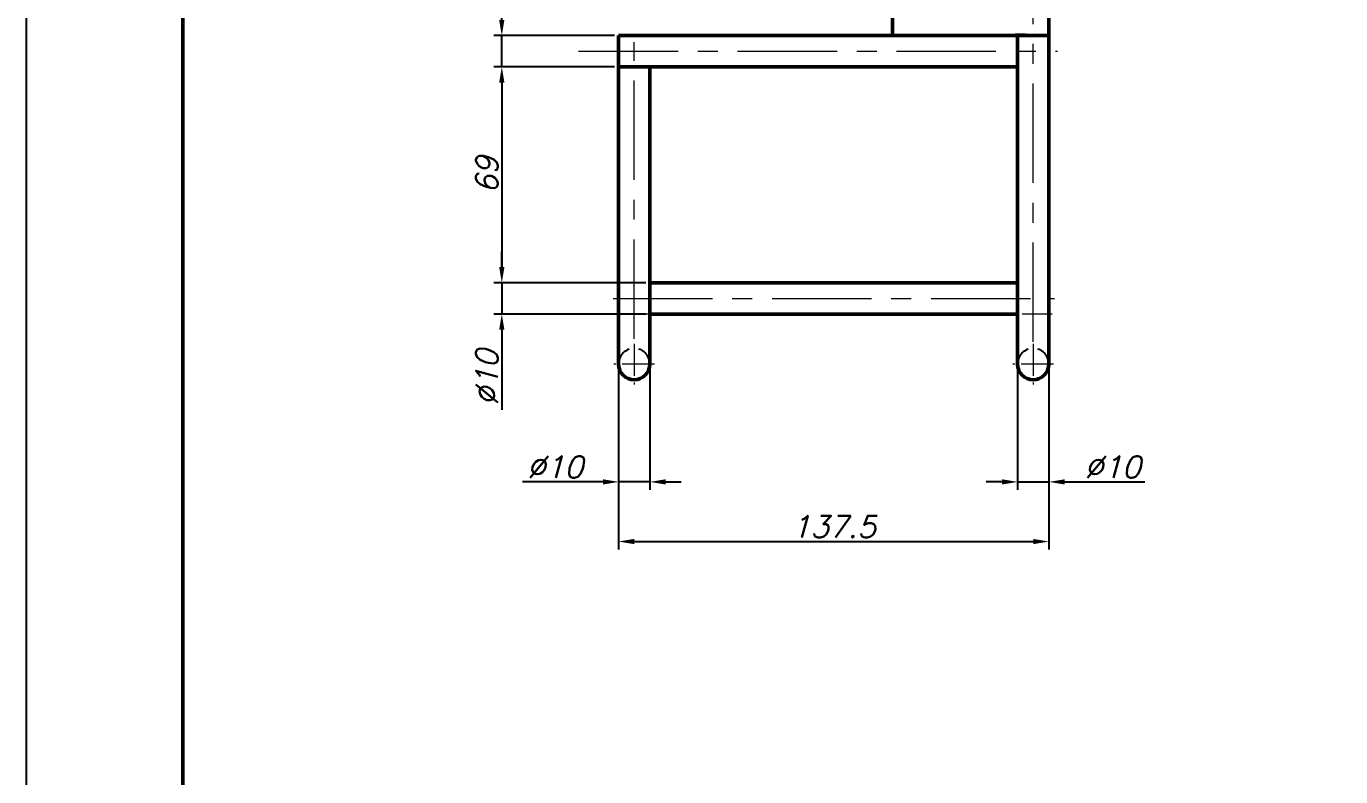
# Model space of a CAD drawing. Header units: inches. Extents: x 17901 to 26602, y 9673 to 14036.
# Drawn here: x 19574.7 to 19994.7, y 12359.1 to 12599.1 of the extents above; entities that cross this region are included whole.
import ezdxf

# ---------------------------------------------------------------- set-up
doc = ezdxf.new("R2010")
doc.units = ezdxf.units.IN
doc.header["$MEASUREMENT"] = 0
doc.linetypes.add('CENTER', pattern=[50.8, 31.75, -6.35, 6.35, -6.35])
doc.linetypes.add('DASHED2', pattern=[9.525, 6.35, -3.175])
for name, color, linetype, lineweight in [('中心线', 1, 'CENTER', 15), ('图框_内框线', 5, 'Continuous', 50), ('标注线', 3, 'Continuous', 25), ('粗实线', 7, 'Continuous', 50), ('虚线', 2, 'DASHED2', 25)]:
    doc.layers.add(name, color=color, linetype=linetype, lineweight=lineweight)
doc.styles.add('DIM_FONT', font='romans.shx', dxfattribs={"oblique": 15})
doc.dimstyles.new('幅面 1：2$0', dxfattribs={"dimscale": 2, "dimtxt": 3.5, "dimasz": 2.5, "dimexe": 1.25, "dimexo": 0.625, "dimtad": 1, "dimdsep": 46, "dimtxsty": 'DIM_FONT', "dimcen": 2.5, "dimclrd": 256, "dimclrt": 256, "dimadec": 0, "dimazin": 0, "dimtfac": 1, "dimtmove": 0, "dimatfit": 3, "dimfxl": 1, "dimlwd": -1, "dimarcsym": 0})

# ---------------------------------------------------------------- blocks, each defined once
blk = doc.blocks.new('*D306')
at = {"layer": 'Defpoints', "color": 0, "transparency": 16777216}
for p in [(19763.92, 12494.08), (19901.42, 12494.08), (19901.42, 12434.34)]:
    blk.add_point(p, dxfattribs=at)
at = {"layer": '标注线', "color": 0, "lineweight": -2, "transparency": 16777216}
for p, q in [((19763.92, 12492.83), (19763.92, 12431.84)), ((19901.42, 12492.83), (19901.42, 12431.84))]:
    blk.add_line(p, q, dxfattribs=at)
at = {"layer": '标注线', "transparency": 16777216}
blk.add_line((19768.92, 12434.34), (19896.42, 12434.34), dxfattribs=at)
for points in [[(19768.92, 12435.17), (19768.92, 12433.5), (19763.92, 12434.34)], [(19896.42, 12435.17), (19896.42, 12433.5), (19901.42, 12434.34)]]:
    blk.add_solid(points, dxfattribs=at)
at = {"layer": '标注线', "transparency": 16777216, "insert": (19832.67, 12439.09), "char_height": 7, "attachment_point": 5, "style": 'DIM_FONT'}
blk.add_mtext('137.5', dxfattribs=at)
blk = doc.blocks.new('*D307')
at = {"layer": 'Defpoints', "color": 0, "transparency": 16777216}
for p in [(19763.92, 12492.83), (19773.92, 12494.91), (19763.92, 12453.41)]:
    blk.add_point(p, dxfattribs=at)
at = {"layer": '标注线', "color": 0, "lineweight": -2, "transparency": 16777216}
for p, q in [((19763.92, 12491.58), (19763.92, 12450.91)), ((19773.92, 12493.66), (19773.92, 12450.91))]:
    blk.add_line(p, q, dxfattribs=at)
at = {"layer": '标注线', "transparency": 16777216}
for p, q in [((19758.92, 12453.41), (19733.23, 12453.41)), ((19773.92, 12453.41), (19763.92, 12453.41)), ((19778.92, 12453.41), (19783.92, 12453.41))]:
    blk.add_line(p, q, dxfattribs=at)
for points in [[(19758.92, 12454.24), (19758.92, 12452.58), (19763.92, 12453.41)], [(19778.92, 12454.24), (19778.92, 12452.58), (19773.92, 12453.41)]]:
    blk.add_solid(points, dxfattribs=at)
at = {"layer": '标注线', "transparency": 16777216, "insert": (19743.58, 12458.16), "char_height": 7, "attachment_point": 5, "style": 'DIM_FONT'}
blk.add_mtext('%%c10', dxfattribs=at)
blk = doc.blocks.new('*D198')
at = {"layer": 'Defpoints', "color": 0, "transparency": 16777216}
for p in [(19891.42, 12494.91), (19901.42, 12494.08), (19901.42, 12453.41)]:
    blk.add_point(p, dxfattribs=at)
at = {"layer": '标注线', "color": 0, "lineweight": -2, "transparency": 16777216}
for p, q in [((19891.42, 12493.66), (19891.42, 12450.91)), ((19901.42, 12492.83), (19901.42, 12450.91))]:
    blk.add_line(p, q, dxfattribs=at)
at = {"layer": '标注线', "transparency": 16777216}
for p, q in [((19886.42, 12453.41), (19881.42, 12453.41)), ((19891.42, 12453.41), (19901.42, 12453.41)), ((19906.42, 12453.41), (19932.1, 12453.41))]:
    blk.add_line(p, q, dxfattribs=at)
for points in [[(19886.42, 12454.24), (19886.42, 12452.58), (19891.42, 12453.41)], [(19906.42, 12454.24), (19906.42, 12452.58), (19901.42, 12453.41)]]:
    blk.add_solid(points, dxfattribs=at)
at = {"layer": '标注线', "transparency": 16777216, "insert": (19921.76, 12458.16), "char_height": 7, "attachment_point": 5, "style": 'DIM_FONT'}
blk.add_mtext('%%c10', dxfattribs=at)
blk = doc.blocks.new('*D308')
at = {"layer": 'Defpoints', "color": 0, "transparency": 16777216}
for p in [(19726.61, 12596.09), (19763.92, 12596.09), (19763.92, 12586.09)]:
    blk.add_point(p, dxfattribs=at)
at = {"layer": '标注线', "transparency": 16777216}
for p, q in [((19726.61, 12601.09), (19726.61, 12626.78)), ((19726.61, 12586.09), (19726.61, 12596.09)), ((19726.61, 12581.09), (19726.61, 12576.09))]:
    blk.add_line(p, q, dxfattribs=at)
at = {"layer": '标注线', "color": 0, "lineweight": -2, "transparency": 16777216}
for p, q in [((19762.67, 12596.09), (19724.11, 12596.09)), ((19762.67, 12586.09), (19724.11, 12586.09))]:
    blk.add_line(p, q, dxfattribs=at)
at = {"layer": '标注线', "transparency": 16777216}
for points in [[(19725.77, 12601.09), (19727.44, 12601.09), (19726.61, 12596.09)], [(19725.77, 12581.09), (19727.44, 12581.09), (19726.61, 12586.09)]]:
    blk.add_solid(points, dxfattribs=at)
at = {"layer": '标注线', "transparency": 16777216, "insert": (19721.86, 12616.43), "char_height": 7, "attachment_point": 5, "rotation": 90, "style": 'DIM_FONT'}
blk.add_mtext('%%c10', dxfattribs=at)
blk = doc.blocks.new('*D309')
at = {"layer": 'Defpoints', "color": 0, "transparency": 16777216}
for p in [(19763.92, 12586.09), (19726.61, 12517.09), (19773.92, 12517.09)]:
    blk.add_point(p, dxfattribs=at)
at = {"layer": '标注线', "color": 0, "lineweight": -2, "transparency": 16777216}
for p, q in [((19762.67, 12586.09), (19724.11, 12586.09)), ((19772.67, 12517.09), (19724.11, 12517.09))]:
    blk.add_line(p, q, dxfattribs=at)
at = {"layer": '标注线', "transparency": 16777216}
blk.add_line((19726.61, 12581.09), (19726.61, 12522.09), dxfattribs=at)
for points in [[(19725.77, 12581.09), (19727.44, 12581.09), (19726.61, 12586.09)], [(19725.77, 12522.09), (19727.44, 12522.09), (19726.61, 12517.09)]]:
    blk.add_solid(points, dxfattribs=at)
at = {"layer": '标注线', "transparency": 16777216, "insert": (19721.86, 12551.59), "char_height": 7, "attachment_point": 5, "rotation": 90, "style": 'DIM_FONT'}
blk.add_mtext('69', dxfattribs=at)
blk = doc.blocks.new('*D310')
at = {"layer": 'Defpoints', "color": 0, "transparency": 16777216}
for p in [(19773.92, 12517.09), (19726.61, 12507.09), (19773.92, 12507.09)]:
    blk.add_point(p, dxfattribs=at)
at = {"layer": '标注线', "transparency": 16777216}
for p, q in [((19726.61, 12522.09), (19726.61, 12527.09)), ((19726.61, 12517.09), (19726.61, 12507.09)), ((19726.61, 12502.09), (19726.61, 12476.41))]:
    blk.add_line(p, q, dxfattribs=at)
at = {"layer": '标注线', "color": 0, "lineweight": -2, "transparency": 16777216}
for p, q in [((19772.67, 12517.09), (19724.11, 12517.09)), ((19772.67, 12507.09), (19724.11, 12507.09))]:
    blk.add_line(p, q, dxfattribs=at)
at = {"layer": '标注线', "transparency": 16777216}
for points in [[(19725.77, 12522.09), (19727.44, 12522.09), (19726.61, 12517.09)], [(19725.77, 12502.09), (19727.44, 12502.09), (19726.61, 12507.09)]]:
    blk.add_solid(points, dxfattribs=at)
at = {"layer": '标注线', "transparency": 16777216, "insert": (19721.86, 12486.75), "char_height": 7, "attachment_point": 5, "rotation": 90, "style": 'DIM_FONT'}
blk.add_mtext('%%c10', dxfattribs=at)

msp = doc.modelspace()

# ---------------------------------------------------------------- linework, layer by layer
at = {"layer": 'Defpoints'}
msp.add_lwpolyline([(19574.666, 12200.301), (20414.666, 12200.301), (20414.666, 12794.301), (19574.666, 12794.301)], close=True, dxfattribs=at)
at = {"layer": '中心线'}
for p, q in [((19896.418, 12498.19), (19896.418, 12604.991)), ((19768.918, 12499.19), (19768.918, 12593.991)), ((19751.168, 12591.091), (19904.168, 12591.091)), ((19762.168, 12512.091), (19903.168, 12512.091))]:
    msp.add_line(p, q, dxfattribs=at)
at = {"layer": '中心线', "ltscale": 0.300015}
for p, q in [((19774.918, 12507.091), (19762.917, 12507.091)), ((19902.418, 12507.091), (19890.417, 12507.091))]:
    msp.add_line(p, q, dxfattribs=at)
at = {"layer": '中心线', "ltscale": 0.325}
for p, q in [((19768.918, 12497.591), (19768.918, 12484.591)), ((19896.418, 12497.591), (19896.418, 12484.591)), ((19775.418, 12491.091), (19762.418, 12491.091)), ((19902.918, 12491.091), (19889.918, 12491.091))]:
    msp.add_line(p, q, dxfattribs=at)
at = {"layer": '图框_内框线'}
msp.add_lwpolyline([(19624.666, 12210.301), (20404.666, 12210.301), (20404.666, 12784.301), (19624.666, 12784.301)], close=True, dxfattribs=at)
at = {"layer": '粗实线', "ltscale": 0.25}
for p, q in [((19851.418, 12606.091), (19851.418, 12596.091)), ((19901.418, 12606.091), (19901.418, 12596.091)), ((19763.918, 12586.091), (19763.918, 12596.091)), ((19891.418, 12586.091), (19891.418, 12596.091)), ((19773.918, 12517.091), (19773.918, 12507.091)), ((19891.418, 12507.091), (19891.418, 12517.091))]:
    msp.add_line(p, q, dxfattribs=at)
at = {"layer": '粗实线'}
for p, q in [((19763.918, 12596.091), (19891.418, 12596.091)), ((19851.418, 12596.091), (19901.418, 12596.091)), ((19891.418, 12507.091), (19891.418, 12596.091)), ((19901.418, 12507.091), (19901.418, 12596.091)), ((19901.418, 12596.091), (19901.418, 12507.091)), ((19763.918, 12507.091), (19763.918, 12586.091)), ((19773.912, 12586.091), (19891.418, 12586.091)), ((19773.918, 12507.091), (19773.918, 12586.091)), ((19773.918, 12586.091), (19773.918, 12517.091)), ((19773.918, 12586.091), (19891.418, 12586.091)), ((19773.918, 12517.091), (19891.418, 12517.091)), ((19773.918, 12507.091), (19891.418, 12507.091)), ((19773.918, 12507.091), (19891.418, 12507.091))]:
    msp.add_line(p, q, dxfattribs=at)
at = {"layer": '粗实线', "ltscale": 0.125}
for p, q in [((19896.418, 12596.091), (19891.418, 12596.091)), ((19901.418, 12596.091), (19896.418, 12596.091)), ((19768.918, 12586.091), (19763.918, 12586.091)), ((19773.918, 12586.091), (19768.918, 12586.091))]:
    msp.add_line(p, q, dxfattribs=at)
at = {"layer": '粗实线', "ltscale": 0.4}
for p, q in [((19763.918, 12507.091), (19763.918, 12491.091)), ((19773.918, 12507.091), (19773.918, 12491.091)), ((19773.918, 12491.091), (19773.918, 12507.091)), ((19891.418, 12507.091), (19891.418, 12491.091)), ((19901.418, 12507.091), (19901.418, 12491.091)), ((19901.418, 12491.091), (19901.418, 12507.091))]:
    msp.add_line(p, q, dxfattribs=at)
at = {"layer": '粗实线'}
for centre in [(19768.918, 12491.091), (19896.418, 12491.091)]:
    msp.add_arc(centre, 5, 180, 0, dxfattribs=at)
at = {"layer": '虚线'}
for p, q in [((19763.918, 12596.091), (19891.418, 12596.091)), ((19891.418, 12596.091), (19891.418, 12507.091)), ((19763.918, 12586.091), (19763.918, 12507.091)), ((19773.918, 12517.091), (19891.418, 12517.091))]:
    msp.add_line(p, q, dxfattribs=at)
at = {"layer": '虚线', "ltscale": 0.0125}
for p, q in [((19890.683, 12596.091), (19890.683, 12596.591)), ((19890.683, 12596.091), (19890.683, 12596.591)), ((19890.683, 12596.091), (19890.683, 12596.591)), ((19890.686, 12596.091), (19890.686, 12596.591)), ((19890.687, 12596.091), (19890.687, 12596.591)), ((19890.687, 12596.091), (19890.687, 12596.591)), ((19890.687, 12596.091), (19890.687, 12596.591)), ((19890.688, 12596.091), (19890.688, 12596.591)), ((19890.688, 12596.091), (19890.688, 12596.591)), ((19890.694, 12596.091), (19890.694, 12596.591)), ((19890.7, 12596.091), (19890.7, 12596.591)), ((19890.701, 12596.091), (19890.701, 12596.591)), ((19890.701, 12596.091), (19890.701, 12596.591)), ((19890.702, 12596.091), (19890.702, 12596.591)), ((19890.702, 12596.091), (19890.702, 12596.591)), ((19890.707, 12596.091), (19890.707, 12596.591)), ((19890.721, 12596.091), (19890.721, 12596.591)), ((19890.723, 12596.091), (19890.723, 12596.591)), ((19890.724, 12596.091), (19890.724, 12596.591)), ((19890.724, 12596.091), (19890.724, 12596.591)), ((19890.725, 12596.091), (19890.725, 12596.591)), ((19890.725, 12596.091), (19890.725, 12596.591)), ((19890.726, 12596.091), (19890.726, 12596.591)), ((19890.75, 12596.091), (19890.75, 12596.591)), ((19890.75, 12596.091), (19890.75, 12596.591)), ((19890.756, 12596.091), (19890.756, 12596.591)), ((19890.756, 12596.091), (19890.756, 12596.591)), ((19890.758, 12596.091), (19890.758, 12596.591)), ((19890.758, 12596.091), (19890.758, 12596.591)), ((19890.78, 12596.091), (19890.78, 12596.591)), ((19890.788, 12596.091), (19890.788, 12596.591)), ((19890.798, 12596.091), (19890.798, 12596.591)), ((19890.798, 12596.091), (19890.798, 12596.591)), ((19890.8, 12596.091), (19890.8, 12596.591)), ((19890.8, 12596.091), (19890.8, 12596.591)), ((19890.815, 12596.091), (19890.815, 12596.591)), ((19890.834, 12596.091), (19890.834, 12596.591)), ((19890.843, 12596.091), (19890.843, 12596.591)), ((19890.843, 12596.091), (19890.843, 12596.591)), ((19890.843, 12596.091), (19890.843, 12596.591)), ((19890.843, 12596.091), (19890.843, 12596.591)), ((19890.843, 12596.091), (19890.843, 12596.591)), ((19890.844, 12596.091), (19890.844, 12596.591)), ((19890.844, 12596.091), (19890.844, 12596.591)), ((19890.844, 12596.091), (19890.844, 12596.591)), ((19890.844, 12596.091), (19890.844, 12596.591)), ((19890.846, 12596.091), (19890.846, 12596.591)), ((19890.846, 12596.091), (19890.846, 12596.591)), ((19890.846, 12596.091), (19890.846, 12596.591)), ((19890.846, 12596.091), (19890.846, 12596.591)), ((19890.847, 12596.091), (19890.847, 12596.591)), ((19890.847, 12596.091), (19890.847, 12596.591)), ((19890.847, 12596.091), (19890.847, 12596.591)), ((19890.847, 12596.091), (19890.847, 12596.591)), ((19890.848, 12596.091), (19890.848, 12596.591)), ((19890.848, 12596.091), (19890.848, 12596.591)), ((19890.849, 12596.091), (19890.849, 12596.591)), ((19890.849, 12596.091), (19890.849, 12596.591)), ((19890.85, 12596.091), (19890.85, 12596.591)), ((19890.85, 12596.091), (19890.85, 12596.591)), ((19890.852, 12596.091), (19890.852, 12596.591)), ((19890.852, 12596.091), (19890.852, 12596.591)), ((19890.853, 12596.091), (19890.853, 12596.591)), ((19890.853, 12596.091), (19890.853, 12596.591)), ((19890.856, 12596.091), (19890.856, 12596.591)), ((19890.856, 12596.091), (19890.856, 12596.591)), ((19890.856, 12596.091), (19890.856, 12596.591)), ((19890.857, 12596.091), (19890.857, 12596.591)), ((19890.857, 12596.091), (19890.857, 12596.591)), ((19890.86, 12596.091), (19890.86, 12596.591)), ((19890.86, 12596.091), (19890.86, 12596.591)), ((19890.86, 12596.091), (19890.86, 12596.591)), ((19890.86, 12596.091), (19890.86, 12596.591)), ((19890.862, 12596.091), (19890.862, 12596.591)), ((19890.862, 12596.091), (19890.862, 12596.591)), ((19890.863, 12596.091), (19890.863, 12596.591)), ((19890.863, 12596.091), (19890.863, 12596.591)), ((19890.863, 12596.091), (19890.863, 12596.591)), ((19890.865, 12596.091), (19890.865, 12596.591)), ((19890.867, 12596.091), (19890.867, 12596.591)), ((19890.868, 12596.091), (19890.868, 12596.591)), ((19890.868, 12596.091), (19890.868, 12596.591)), ((19890.872, 12596.091), (19890.872, 12596.591)), ((19890.872, 12596.091), (19890.872, 12596.591)), ((19890.872, 12596.091), (19890.872, 12596.591)), ((19890.875, 12596.091), (19890.875, 12596.591)), ((19890.875, 12596.091), (19890.875, 12596.591)), ((19890.88, 12596.091), (19890.88, 12596.591)), ((19890.881, 12596.091), (19890.881, 12596.591)), ((19890.881, 12596.091), (19890.881, 12596.591)), ((19890.881, 12596.091), (19890.881, 12596.591)), ((19890.881, 12596.091), (19890.881, 12596.591)), ((19890.882, 12596.091), (19890.882, 12596.591)), ((19890.882, 12596.091), (19890.882, 12596.591)), ((19890.883, 12596.091), (19890.883, 12596.591)), ((19890.883, 12596.091), (19890.883, 12596.591)), ((19890.884, 12596.091), (19890.884, 12596.591)), ((19890.889, 12596.091), (19890.889, 12596.591)), ((19890.891, 12596.091), (19890.891, 12596.591)), ((19890.891, 12596.091), (19890.891, 12596.591)), ((19890.894, 12596.091), (19890.894, 12596.591)), ((19890.894, 12596.091), (19890.894, 12596.591)), ((19890.9, 12596.091), (19890.9, 12596.591)), ((19890.9, 12596.091), (19890.9, 12596.591)), ((19890.9, 12596.091), (19890.9, 12596.591)), ((19890.901, 12596.091), (19890.901, 12596.591)), ((19890.902, 12596.091), (19890.902, 12596.591)), ((19890.908, 12596.091), (19890.908, 12596.591)), ((19890.908, 12596.091), (19890.908, 12596.591)), ((19890.908, 12596.091), (19890.908, 12596.591)), ((19890.908, 12596.091), (19890.908, 12596.591)), ((19890.91, 12596.091), (19890.91, 12596.591)), ((19890.91, 12596.091), (19890.91, 12596.591)), ((19890.91, 12596.091), (19890.91, 12596.591)), ((19890.91, 12596.091), (19890.91, 12596.591)), ((19890.91, 12596.091), (19890.91, 12596.591)), ((19890.91, 12596.091), (19890.91, 12596.591)), ((19890.913, 12596.091), (19890.913, 12596.591)), ((19890.913, 12596.091), (19890.913, 12596.591)), ((19890.92, 12596.091), (19890.92, 12596.591)), ((19890.921, 12596.091), (19890.921, 12596.591)), ((19890.921, 12596.091), (19890.921, 12596.591)), ((19890.923, 12596.091), (19890.923, 12596.591)), ((19890.923, 12596.091), (19890.923, 12596.591)), ((19890.93, 12596.091), (19890.93, 12596.591)), ((19890.933, 12596.091), (19890.933, 12596.591)), ((19890.933, 12596.091), (19890.933, 12596.591)), ((19890.94, 12596.091), (19890.94, 12596.591)), ((19890.94, 12596.091), (19890.94, 12596.591)), ((19890.945, 12596.091), (19890.945, 12596.591)), ((19890.945, 12596.091), (19890.945, 12596.591)), ((19890.946, 12596.091), (19890.946, 12596.591)), ((19890.948, 12596.091), (19890.948, 12596.591)), ((19890.948, 12596.091), (19890.948, 12596.591)), ((19890.948, 12596.091), (19890.948, 12596.591)), ((19890.948, 12596.091), (19890.948, 12596.591)), ((19890.952, 12596.091), (19890.952, 12596.591)), ((19890.953, 12596.091), (19890.953, 12596.591)), ((19890.958, 12596.091), (19890.958, 12596.591)), ((19890.958, 12596.091), (19890.958, 12596.591)), ((19890.958, 12596.091), (19890.958, 12596.591)), ((19890.958, 12596.091), (19890.958, 12596.591)), ((19890.968, 12596.091), (19890.968, 12596.591)), ((19890.972, 12596.091), (19890.972, 12596.591)), ((19890.972, 12596.091), (19890.972, 12596.591)), ((19890.976, 12596.091), (19890.976, 12596.591)), ((19890.977, 12596.091), (19890.977, 12596.591)), ((19890.977, 12596.091), (19890.977, 12596.591)), ((19890.978, 12596.091), (19890.978, 12596.591)), ((19890.978, 12596.091), (19890.978, 12596.591)), ((19890.984, 12596.091), (19890.984, 12596.591)), ((19890.984, 12596.091), (19890.984, 12596.591)), ((19890.987, 12596.091), (19890.987, 12596.591)), ((19890.987, 12596.091), (19890.987, 12596.591)), ((19890.994, 12596.091), (19890.994, 12596.591)), ((19890.994, 12596.091), (19890.994, 12596.591)), ((19890.994, 12596.091), (19890.994, 12596.591)), ((19890.994, 12596.091), (19890.994, 12596.591)), ((19891, 12596.091), (19891, 12596.591)), ((19891, 12596.091), (19891, 12596.591)), ((19891.003, 12596.091), (19891.003, 12596.591)), ((19891.003, 12596.091), (19891.003, 12596.591)), ((19891.008, 12596.091), (19891.008, 12596.591)), ((19891.01, 12596.091), (19891.01, 12596.591)), ((19891.014, 12596.091), (19891.014, 12596.591)), ((19891.023, 12596.091), (19891.023, 12596.591)), ((19891.023, 12596.091), (19891.023, 12596.591)), ((19891.023, 12596.091), (19891.023, 12596.591)), ((19891.048, 12596.091), (19891.048, 12596.591)), ((19891.048, 12596.091), (19891.048, 12596.591)), ((19891.049, 12596.091), (19891.049, 12596.591)), ((19891.049, 12596.091), (19891.049, 12596.591)), ((19891.049, 12596.091), (19891.049, 12596.591)), ((19891.049, 12596.091), (19891.049, 12596.591)), ((19891.049, 12596.091), (19891.049, 12596.591)), ((19891.055, 12596.091), (19891.055, 12596.591)), ((19891.055, 12596.091), (19891.055, 12596.591)), ((19891.064, 12596.091), (19891.064, 12596.591)), ((19891.064, 12596.091), (19891.064, 12596.591)), ((19891.067, 12596.091), (19891.067, 12596.591)), ((19891.069, 12596.091), (19891.069, 12596.591)), ((19891.074, 12596.091), (19891.074, 12596.591)), ((19891.074, 12596.091), (19891.074, 12596.591)), ((19891.093, 12596.091), (19891.093, 12596.591)), ((19891.102, 12596.091), (19891.102, 12596.591)), ((19891.102, 12596.091), (19891.102, 12596.591)), ((19891.103, 12596.091), (19891.103, 12596.591)), ((19891.112, 12596.091), (19891.112, 12596.591)), ((19891.112, 12596.091), (19891.112, 12596.591)), ((19891.112, 12596.091), (19891.112, 12596.591)), ((19891.112, 12596.091), (19891.112, 12596.591)), ((19891.128, 12596.091), (19891.128, 12596.591)), ((19891.132, 12596.091), (19891.132, 12596.591)), ((19891.132, 12596.091), (19891.132, 12596.591)), ((19891.132, 12596.091), (19891.132, 12596.591)), ((19891.14, 12596.091), (19891.14, 12596.591)), ((19891.143, 12596.091), (19891.143, 12596.591)), ((19891.143, 12596.091), (19891.143, 12596.591)), ((19891.153, 12596.091), (19891.153, 12596.591)), ((19891.153, 12596.091), (19891.153, 12596.591)), ((19891.163, 12596.091), (19891.163, 12596.591)), ((19891.163, 12596.091), (19891.163, 12596.591)), ((19891.183, 12596.091), (19891.183, 12596.591)), ((19891.183, 12596.091), (19891.183, 12596.591)), ((19891.183, 12596.091), (19891.183, 12596.591)), ((19891.183, 12596.091), (19891.183, 12596.591)), ((19891.191, 12596.091), (19891.191, 12596.591)), ((19891.192, 12596.091), (19891.192, 12596.591)), ((19891.193, 12596.091), (19891.193, 12596.591)), ((19891.203, 12596.091), (19891.203, 12596.591)), ((19891.239, 12596.091), (19891.239, 12596.591)), ((19891.239, 12596.091), (19891.239, 12596.591)), ((19891.244, 12596.091), (19891.244, 12596.591)), ((19891.25, 12596.091), (19891.25, 12596.591)), ((19891.25, 12596.091), (19891.25, 12596.591)), ((19891.26, 12596.091), (19891.26, 12596.591)), ((19891.263, 12596.091), (19891.263, 12596.591)), ((19891.263, 12596.091), (19891.263, 12596.591)), ((19891.263, 12596.091), (19891.263, 12596.591)), ((19891.263, 12596.091), (19891.263, 12596.591)), ((19891.283, 12596.091), (19891.283, 12596.591)), ((19891.29, 12596.091), (19891.29, 12596.591)), ((19891.301, 12596.091), (19891.301, 12596.591)), ((19891.331, 12596.091), (19891.331, 12596.591)), ((19891.342, 12596.091), (19891.342, 12596.591)), ((19891.342, 12596.091), (19891.342, 12596.591)), ((19891.35, 12596.091), (19891.35, 12596.591)), ((19891.35, 12596.091), (19891.35, 12596.591)), ((19891.35, 12596.091), (19891.35, 12596.591)), ((19891.35, 12596.091), (19891.35, 12596.591)), ((19891.355, 12596.091), (19891.355, 12596.591)), ((19891.355, 12596.091), (19891.355, 12596.591)), ((19891.36, 12596.091), (19891.36, 12596.591)), ((19891.37, 12596.091), (19891.37, 12596.591)), ((19891.398, 12596.091), (19891.398, 12596.591)), ((19891.404, 12596.091), (19891.404, 12596.591)), ((19891.423, 12596.091), (19891.423, 12596.591)), ((19891.444, 12596.091), (19891.444, 12596.591)), ((19891.444, 12596.091), (19891.444, 12596.591)), ((19891.444, 12596.091), (19891.444, 12596.591)), ((19891.444, 12596.091), (19891.444, 12596.591)), ((19891.453, 12596.091), (19891.453, 12596.591)), ((19891.453, 12596.091), (19891.453, 12596.591)), ((19891.464, 12596.091), (19891.464, 12596.591)), ((19891.466, 12596.091), (19891.466, 12596.591)), ((19891.466, 12596.091), (19891.466, 12596.591)), ((19891.481, 12596.091), (19891.481, 12596.591)), ((19891.488, 12596.091), (19891.488, 12596.591)), ((19891.516, 12596.091), (19891.516, 12596.591)), ((19891.545, 12596.091), (19891.545, 12596.591)), ((19891.545, 12596.091), (19891.545, 12596.591)), ((19891.545, 12596.091), (19891.545, 12596.591)), ((19891.545, 12596.091), (19891.545, 12596.591)), ((19891.557, 12596.091), (19891.557, 12596.591)), ((19891.56, 12596.091), (19891.56, 12596.591)), ((19891.564, 12596.091), (19891.564, 12596.591)), ((19891.572, 12596.091), (19891.572, 12596.591)), ((19891.572, 12596.091), (19891.572, 12596.591)), ((19891.585, 12596.091), (19891.585, 12596.591)), ((19891.585, 12596.091), (19891.585, 12596.591)), ((19891.628, 12596.091), (19891.628, 12596.591)), ((19891.643, 12596.091), (19891.643, 12596.591)), ((19891.643, 12596.091), (19891.643, 12596.591)), ((19891.653, 12596.091), (19891.653, 12596.591)), ((19891.653, 12596.091), (19891.653, 12596.591)), ((19891.653, 12596.091), (19891.653, 12596.591)), ((19891.653, 12596.091), (19891.653, 12596.591)), ((19891.67, 12596.091), (19891.67, 12596.591)), ((19891.698, 12596.091), (19891.698, 12596.591)), ((19891.698, 12596.091), (19891.698, 12596.591)), ((19891.703, 12596.091), (19891.703, 12596.591)), ((19891.71, 12596.091), (19891.71, 12596.591)), ((19891.71, 12596.091), (19891.71, 12596.591)), ((19891.768, 12596.091), (19891.768, 12596.591)), ((19891.768, 12596.091), (19891.768, 12596.591)), ((19891.768, 12596.091), (19891.768, 12596.591)), ((19891.768, 12596.091), (19891.768, 12596.591)), ((19891.78, 12596.091), (19891.78, 12596.591)), ((19891.783, 12596.091), (19891.783, 12596.591)), ((19891.832, 12596.091), (19891.832, 12596.591)), ((19891.832, 12596.091), (19891.832, 12596.591)), ((19891.843, 12596.091), (19891.843, 12596.591)), ((19891.843, 12596.091), (19891.843, 12596.591)), ((19891.889, 12596.091), (19891.889, 12596.591)), ((19891.889, 12596.091), (19891.889, 12596.591)), ((19891.889, 12596.091), (19891.889, 12596.591)), ((19891.889, 12596.091), (19891.889, 12596.591)), ((19891.902, 12596.091), (19891.902, 12596.591)), ((19891.926, 12596.091), (19891.926, 12596.591)), ((19891.973, 12596.091), (19891.973, 12596.591)), ((19891.973, 12596.091), (19891.973, 12596.591)), ((19891.982, 12596.091), (19891.982, 12596.591)), ((19891.982, 12596.091), (19891.982, 12596.591)), ((19892.017, 12596.091), (19892.017, 12596.591)), ((19892.017, 12596.091), (19892.017, 12596.591)), ((19892.017, 12596.091), (19892.017, 12596.591)), ((19892.017, 12596.091), (19892.017, 12596.591)), ((19892.028, 12596.091), (19892.028, 12596.591)), ((19892.043, 12596.091), (19892.043, 12596.591)), ((19892.082, 12596.091), (19892.082, 12596.591)), ((19892.122, 12596.091), (19892.122, 12596.591)), ((19892.122, 12596.091), (19892.122, 12596.591)), ((19892.129, 12596.091), (19892.129, 12596.591)), ((19892.129, 12596.091), (19892.129, 12596.591)), ((19892.152, 12596.091), (19892.152, 12596.591)), ((19892.152, 12596.091), (19892.152, 12596.591)), ((19892.152, 12596.091), (19892.152, 12596.591)), ((19892.152, 12596.091), (19892.152, 12596.591)), ((19892.16, 12596.091), (19892.16, 12596.591)), ((19892.163, 12596.091), (19892.163, 12596.591)), ((19892.248, 12596.091), (19892.248, 12596.591)), ((19892.279, 12596.091), (19892.279, 12596.591)), ((19892.279, 12596.091), (19892.279, 12596.591)), ((19892.282, 12596.091), (19892.282, 12596.591)), ((19892.282, 12596.091), (19892.282, 12596.591)), ((19892.294, 12596.091), (19892.294, 12596.591)), ((19892.294, 12596.091), (19892.294, 12596.591)), ((19892.294, 12596.091), (19892.294, 12596.591)), ((19892.294, 12596.091), (19892.294, 12596.591)), ((19892.298, 12596.091), (19892.298, 12596.591)), ((19892.303, 12596.091), (19892.303, 12596.591)), ((19892.423, 12596.091), (19892.423, 12596.591)), ((19892.423, 12596.091), (19892.423, 12596.591)), ((19892.443, 12596.091), (19892.443, 12596.591)), ((19892.443, 12596.091), (19892.443, 12596.591)), ((19892.443, 12596.091), (19892.443, 12596.591)), ((19892.443, 12596.091), (19892.443, 12596.591)), ((19892.443, 12596.091), (19892.443, 12596.591)), ((19892.443, 12596.091), (19892.443, 12596.591)), ((19892.443, 12596.091), (19892.443, 12596.591)), ((19892.443, 12596.091), (19892.443, 12596.591)), ((19892.443, 12596.091), (19892.443, 12596.591)), ((19892.572, 12596.091), (19892.572, 12596.591)), ((19892.577, 12596.091), (19892.577, 12596.591)), ((19892.584, 12596.091), (19892.584, 12596.591)), ((19892.584, 12596.091), (19892.584, 12596.591)), ((19892.584, 12596.091), (19892.584, 12596.591)), ((19892.584, 12596.091), (19892.584, 12596.591)), ((19892.596, 12596.091), (19892.596, 12596.591)), ((19892.596, 12596.091), (19892.596, 12596.591)), ((19892.603, 12596.091), (19892.603, 12596.591)), ((19892.603, 12596.091), (19892.603, 12596.591)), ((19892.603, 12596.091), (19892.603, 12596.591)), ((19892.706, 12596.091), (19892.706, 12596.591)), ((19892.716, 12596.091), (19892.716, 12596.591)), ((19892.719, 12596.091), (19892.719, 12596.591)), ((19892.719, 12596.091), (19892.719, 12596.591)), ((19892.719, 12596.091), (19892.719, 12596.591)), ((19892.719, 12596.091), (19892.719, 12596.591)), ((19892.743, 12596.091), (19892.743, 12596.591)), ((19892.743, 12596.091), (19892.743, 12596.591)), ((19892.756, 12596.091), (19892.756, 12596.591)), ((19892.756, 12596.091), (19892.756, 12596.591)), ((19892.831, 12596.091), (19892.831, 12596.591)), ((19892.849, 12596.091), (19892.849, 12596.591)), ((19892.849, 12596.091), (19892.849, 12596.591)), ((19892.849, 12596.091), (19892.849, 12596.591)), ((19892.849, 12596.091), (19892.849, 12596.591)), ((19892.855, 12596.091), (19892.855, 12596.591)), ((19892.884, 12596.091), (19892.884, 12596.591)), ((19892.884, 12596.091), (19892.884, 12596.591)), ((19892.902, 12596.091), (19892.902, 12596.591)), ((19892.902, 12596.091), (19892.902, 12596.591)), ((19892.952, 12596.091), (19892.952, 12596.591)), ((19892.972, 12596.091), (19892.972, 12596.591)), ((19892.972, 12596.091), (19892.972, 12596.591)), ((19892.972, 12596.091), (19892.972, 12596.591)), ((19892.972, 12596.091), (19892.972, 12596.591)), ((19892.989, 12596.091), (19892.989, 12596.591)), ((19893.019, 12596.091), (19893.019, 12596.591)), ((19893.019, 12596.091), (19893.019, 12596.591)), ((19893.041, 12596.091), (19893.041, 12596.591)), ((19893.041, 12596.091), (19893.041, 12596.591)), ((19893.068, 12596.091), (19893.068, 12596.591)), ((19893.09, 12596.091), (19893.09, 12596.591)), ((19893.09, 12596.091), (19893.09, 12596.591)), ((19893.09, 12596.091), (19893.09, 12596.591)), ((19893.09, 12596.091), (19893.09, 12596.591)), ((19893.118, 12596.091), (19893.118, 12596.591)), ((19893.148, 12596.091), (19893.148, 12596.591)), ((19893.148, 12596.091), (19893.148, 12596.591)), ((19893.173, 12596.091), (19893.173, 12596.591)), ((19893.173, 12596.091), (19893.173, 12596.591)), ((19893.18, 12596.091), (19893.18, 12596.591)), ((19893.202, 12596.091), (19893.202, 12596.591)), ((19893.202, 12596.091), (19893.202, 12596.591)), ((19893.202, 12596.091), (19893.202, 12596.591)), ((19893.202, 12596.091), (19893.202, 12596.591)), ((19893.241, 12596.091), (19893.241, 12596.591)), ((19893.263, 12596.091), (19893.263, 12596.591)), ((19893.271, 12596.091), (19893.271, 12596.591)), ((19893.271, 12596.091), (19893.271, 12596.591)), ((19893.287, 12596.091), (19893.287, 12596.591)), ((19893.297, 12596.091), (19893.297, 12596.591)), ((19893.297, 12596.091), (19893.297, 12596.591)), ((19893.303, 12596.091), (19893.303, 12596.591)), ((19893.309, 12596.091), (19893.309, 12596.591)), ((19893.309, 12596.091), (19893.309, 12596.591)), ((19893.309, 12596.091), (19893.309, 12596.591)), ((19893.309, 12596.091), (19893.309, 12596.591)), ((19893.337, 12596.091), (19893.337, 12596.591)), ((19893.359, 12596.091), (19893.359, 12596.591)), ((19893.388, 12596.091), (19893.388, 12596.591)), ((19893.388, 12596.091), (19893.388, 12596.591)), ((19893.39, 12596.091), (19893.39, 12596.591)), ((19893.408, 12596.091), (19893.408, 12596.591)), ((19893.409, 12596.091), (19893.409, 12596.591)), ((19893.409, 12596.091), (19893.409, 12596.591)), ((19893.409, 12596.091), (19893.409, 12596.591)), ((19893.409, 12596.091), (19893.409, 12596.591)), ((19893.414, 12596.091), (19893.414, 12596.591)), ((19893.414, 12596.091), (19893.414, 12596.591)), ((19893.472, 12596.091), (19893.472, 12596.591)), ((19893.475, 12596.091), (19893.475, 12596.591)), ((19893.489, 12596.091), (19893.489, 12596.591)), ((19893.499, 12596.091), (19893.499, 12596.591)), ((19893.499, 12596.091), (19893.499, 12596.591)), ((19893.504, 12596.091), (19893.504, 12596.591)), ((19893.504, 12596.091), (19893.504, 12596.591)), ((19893.504, 12596.091), (19893.504, 12596.591)), ((19893.504, 12596.091), (19893.504, 12596.591)), ((19893.524, 12596.091), (19893.524, 12596.591)), ((19893.524, 12596.091), (19893.524, 12596.591)), ((19893.538, 12596.091), (19893.538, 12596.591)), ((19893.58, 12596.091), (19893.58, 12596.591)), ((19893.583, 12596.091), (19893.583, 12596.591)), ((19893.583, 12596.091), (19893.583, 12596.591)), ((19893.593, 12596.091), (19893.593, 12596.591)), ((19893.593, 12596.091), (19893.593, 12596.591)), ((19893.593, 12596.091), (19893.593, 12596.591)), ((19893.593, 12596.091), (19893.593, 12596.591)), ((19893.598, 12596.091), (19893.598, 12596.591)), ((19893.599, 12596.091), (19893.599, 12596.591)), ((19893.604, 12596.091), (19893.604, 12596.591)), ((19893.604, 12596.091), (19893.604, 12596.591)), ((19893.614, 12596.091), (19893.614, 12596.591)), ((19893.627, 12596.091), (19893.627, 12596.591)), ((19893.627, 12596.091), (19893.627, 12596.591)), ((19893.628, 12596.091), (19893.628, 12596.591)), ((19893.642, 12596.091), (19893.642, 12596.591)), ((19893.654, 12596.091), (19893.654, 12596.591)), ((19893.655, 12596.091), (19893.655, 12596.591)), ((19893.668, 12596.091), (19893.668, 12596.591)), ((19893.67, 12596.091), (19893.67, 12596.591)), ((19893.675, 12596.091), (19893.675, 12596.591)), ((19893.675, 12596.091), (19893.675, 12596.591)), ((19893.675, 12596.091), (19893.675, 12596.591)), ((19893.675, 12596.091), (19893.675, 12596.591)), ((19893.68, 12596.091), (19893.68, 12596.591)), ((19893.683, 12596.091), (19893.683, 12596.591)), ((19893.692, 12596.091), (19893.692, 12596.591)), ((19893.703, 12596.091), (19893.703, 12596.591)), ((19893.703, 12596.091), (19893.703, 12596.591)), ((19893.703, 12596.091), (19893.703, 12596.591)), ((19893.707, 12596.091), (19893.707, 12596.591)), ((19893.713, 12596.091), (19893.713, 12596.591)), ((19893.722, 12596.091), (19893.722, 12596.591)), ((19893.723, 12596.091), (19893.723, 12596.591)), ((19893.723, 12596.091), (19893.723, 12596.591)), ((19893.731, 12596.091), (19893.731, 12596.591)), ((19893.738, 12596.091), (19893.738, 12596.591)), ((19893.743, 12596.091), (19893.743, 12596.591)), ((19893.745, 12596.091), (19893.745, 12596.591)), ((19893.748, 12596.091), (19893.748, 12596.591)), ((19893.748, 12596.091), (19893.748, 12596.591)), ((19893.748, 12596.091), (19893.748, 12596.591)), ((19893.748, 12596.091), (19893.748, 12596.591)), ((19893.748, 12596.091), (19893.748, 12596.591)), ((19893.75, 12596.091), (19893.75, 12596.591)), ((19893.755, 12596.091), (19893.755, 12596.591)), ((19893.756, 12596.091), (19893.756, 12596.591)), ((19893.758, 12596.091), (19893.758, 12596.591)), ((19893.761, 12596.091), (19893.761, 12596.591)), ((19893.762, 12596.091), (19893.762, 12596.591)), ((19893.763, 12596.091), (19893.763, 12596.591)), ((19893.77, 12596.091), (19893.77, 12596.591)), ((19893.778, 12596.091), (19893.778, 12596.591)), ((19893.783, 12596.091), (19893.783, 12596.591)), ((19893.783, 12596.091), (19893.783, 12596.591)), ((19893.794, 12596.091), (19893.794, 12596.591)), ((19893.794, 12596.091), (19893.794, 12596.591)), ((19893.796, 12596.091), (19893.796, 12596.591)), ((19893.801, 12596.091), (19893.801, 12596.591)), ((19893.803, 12596.091), (19893.803, 12596.591)), ((19893.806, 12596.091), (19893.806, 12596.591)), ((19893.806, 12596.091), (19893.806, 12596.591)), ((19893.81, 12596.091), (19893.81, 12596.591)), ((19893.81, 12596.091), (19893.81, 12596.591)), ((19893.812, 12596.091), (19893.812, 12596.591)), ((19893.812, 12596.091), (19893.812, 12596.591)), ((19893.812, 12596.091), (19893.812, 12596.591)), ((19893.812, 12596.091), (19893.812, 12596.591)), ((19893.817, 12596.091), (19893.817, 12596.591)), ((19893.821, 12596.091), (19893.821, 12596.591)), ((19893.822, 12596.091), (19893.822, 12596.591)), ((19893.828, 12596.091), (19893.828, 12596.591)), ((19893.828, 12596.091), (19893.828, 12596.591)), ((19893.841, 12596.091), (19893.841, 12596.591)), ((19893.843, 12596.091), (19893.843, 12596.591)), ((19893.844, 12596.091), (19893.844, 12596.591)), ((19893.849, 12596.091), (19893.849, 12596.591)), ((19893.849, 12596.091), (19893.849, 12596.591)), ((19893.859, 12596.091), (19893.859, 12596.591)), ((19893.863, 12596.091), (19893.863, 12596.591)), ((19893.865, 12596.091), (19893.865, 12596.591)), ((19893.868, 12596.091), (19893.868, 12596.591)), ((19893.868, 12596.091), (19893.868, 12596.591)), ((19893.868, 12596.091), (19893.868, 12596.591)), ((19893.868, 12596.091), (19893.868, 12596.591)), ((19893.869, 12596.091), (19893.869, 12596.591)), ((19893.869, 12596.091), (19893.869, 12596.591)), ((19893.876, 12596.091), (19893.876, 12596.591)), ((19893.876, 12596.091), (19893.876, 12596.591)), ((19893.876, 12596.091), (19893.876, 12596.591)), ((19893.877, 12596.091), (19893.877, 12596.591)), ((19893.881, 12596.091), (19893.881, 12596.591)), ((19893.883, 12596.091), (19893.883, 12596.591)), ((19893.884, 12596.091), (19893.884, 12596.591)), ((19893.886, 12596.091), (19893.886, 12596.591)), ((19893.886, 12596.091), (19893.886, 12596.591)), ((19893.888, 12596.091), (19893.888, 12596.591)), ((19893.888, 12596.091), (19893.888, 12596.591)), ((19893.888, 12596.091), (19893.888, 12596.591)), ((19893.888, 12596.091), (19893.888, 12596.591)), ((19893.89, 12596.091), (19893.89, 12596.591)), ((19893.893, 12596.091), (19893.893, 12596.591)), ((19893.896, 12596.091), (19893.896, 12596.591)), ((19893.903, 12596.091), (19893.903, 12596.591)), ((19893.905, 12596.091), (19893.905, 12596.591)), ((19893.905, 12596.091), (19893.905, 12596.591)), ((19893.905, 12596.091), (19893.905, 12596.591)), ((19893.908, 12596.091), (19893.908, 12596.591)), ((19893.912, 12596.091), (19893.912, 12596.591)), ((19893.915, 12596.091), (19893.915, 12596.591)), ((19893.915, 12596.091), (19893.915, 12596.591)), ((19893.915, 12596.091), (19893.915, 12596.591)), ((19893.915, 12596.091), (19893.915, 12596.591)), ((19893.915, 12596.091), (19893.915, 12596.591)), ((19893.921, 12596.091), (19893.921, 12596.591)), ((19893.921, 12596.091), (19893.921, 12596.591)), ((19893.922, 12596.091), (19893.922, 12596.591)), ((19893.922, 12596.091), (19893.922, 12596.591)), ((19893.923, 12596.091), (19893.923, 12596.591)), ((19893.928, 12596.091), (19893.928, 12596.591)), ((19893.934, 12596.091), (19893.934, 12596.591)), ((19893.936, 12596.091), (19893.936, 12596.591)), ((19893.936, 12596.091), (19893.936, 12596.591)), ((19893.937, 12596.091), (19893.937, 12596.591)), ((19893.938, 12596.091), (19893.938, 12596.591)), ((19893.938, 12596.091), (19893.938, 12596.591)), ((19893.945, 12596.091), (19893.945, 12596.591)), ((19893.948, 12596.091), (19893.948, 12596.591)), ((19893.948, 12596.091), (19893.948, 12596.591)), ((19893.948, 12596.091), (19893.948, 12596.591)), ((19893.95, 12596.091), (19893.95, 12596.591)), ((19893.95, 12596.091), (19893.95, 12596.591)), ((19893.95, 12596.091), (19893.95, 12596.591)), ((19893.953, 12596.091), (19893.953, 12596.591)), ((19893.954, 12596.091), (19893.954, 12596.591)), ((19893.954, 12596.091), (19893.954, 12596.591)), ((19893.954, 12596.091), (19893.954, 12596.591)), ((19893.954, 12596.091), (19893.954, 12596.591)), ((19893.957, 12596.091), (19893.957, 12596.591)), ((19893.957, 12596.091), (19893.957, 12596.591)), ((19893.963, 12596.091), (19893.963, 12596.591)), ((19893.963, 12596.091), (19893.963, 12596.591)), ((19893.963, 12596.091), (19893.963, 12596.591)), ((19893.963, 12596.091), (19893.963, 12596.591)), ((19893.966, 12596.091), (19893.966, 12596.591)), ((19893.969, 12596.091), (19893.969, 12596.591)), ((19893.971, 12596.091), (19893.971, 12596.591)), ((19893.974, 12596.091), (19893.974, 12596.591)), ((19893.974, 12596.091), (19893.974, 12596.591)), ((19893.974, 12596.091), (19893.974, 12596.591)), ((19893.978, 12596.091), (19893.978, 12596.591)), ((19893.98, 12596.091), (19893.98, 12596.591)), ((19893.984, 12596.091), (19893.984, 12596.591)), ((19893.984, 12596.091), (19893.984, 12596.591)), ((19893.984, 12596.091), (19893.984, 12596.591)), ((19893.984, 12596.091), (19893.984, 12596.591)), ((19893.984, 12596.091), (19893.984, 12596.591)), ((19893.984, 12596.091), (19893.984, 12596.591)), ((19893.984, 12596.091), (19893.984, 12596.591)), ((19893.989, 12596.091), (19893.989, 12596.591)), ((19893.993, 12596.091), (19893.993, 12596.591)), ((19893.993, 12596.091), (19893.993, 12596.591)), ((19893.993, 12596.091), (19893.993, 12596.591)), ((19893.993, 12596.091), (19893.993, 12596.591)), ((19893.998, 12596.091), (19893.998, 12596.591)), ((19893.998, 12596.091), (19893.998, 12596.591)), ((19894.001, 12596.091), (19894.001, 12596.591)), ((19894.001, 12596.091), (19894.001, 12596.591)), ((19894.001, 12596.091), (19894.001, 12596.591)), ((19894.001, 12596.091), (19894.001, 12596.591)), ((19894.003, 12596.091), (19894.003, 12596.591)), ((19894.005, 12596.091), (19894.005, 12596.591)), ((19894.006, 12596.091), (19894.006, 12596.591)), ((19894.006, 12596.091), (19894.006, 12596.591)), ((19894.006, 12596.091), (19894.006, 12596.591)), ((19894.006, 12596.091), (19894.006, 12596.591)), ((19894.008, 12596.091), (19894.008, 12596.591)), ((19894.008, 12596.091), (19894.008, 12596.591)), ((19894.008, 12596.091), (19894.008, 12596.591)), ((19894.01, 12596.091), (19894.01, 12596.591)), ((19894.01, 12596.091), (19894.01, 12596.591)), ((19894.011, 12596.091), (19894.011, 12596.591)), ((19894.012, 12596.091), (19894.012, 12596.591)), ((19894.013, 12596.091), (19894.013, 12596.591)), ((19894.013, 12596.091), (19894.013, 12596.591)), ((19894.013, 12596.091), (19894.013, 12596.591)), ((19894.017, 12596.091), (19894.017, 12596.591)), ((19894.017, 12596.091), (19894.017, 12596.591)), ((19894.017, 12596.091), (19894.017, 12596.591)), ((19894.017, 12596.091), (19894.017, 12596.591)), ((19894.017, 12596.091), (19894.017, 12596.591)), ((19894.017, 12596.091), (19894.017, 12596.591)), ((19894.018, 12596.091), (19894.018, 12596.591)), ((19894.019, 12596.091), (19894.019, 12596.591)), ((19894.019, 12596.091), (19894.019, 12596.591)), ((19894.019, 12596.091), (19894.019, 12596.591)), ((19894.019, 12596.091), (19894.019, 12596.591)), ((19894.02, 12596.091), (19894.02, 12596.591)), ((19894.02, 12596.091), (19894.02, 12596.591)), ((19894.02, 12596.091), (19894.02, 12596.591)), ((19894.02, 12596.091), (19894.02, 12596.591)), ((19894.022, 12596.091), (19894.022, 12596.591)), ((19894.022, 12596.091), (19894.022, 12596.591)), ((19894.022, 12596.091), (19894.022, 12596.591)), ((19894.022, 12596.091), (19894.022, 12596.591)), ((19894.023, 12596.091), (19894.023, 12596.591)), ((19894.023, 12596.091), (19894.023, 12596.591)), ((19894.023, 12596.091), (19894.023, 12596.591)), ((19894.024, 12596.091), (19894.024, 12596.591)), ((19894.025, 12596.091), (19894.025, 12596.591)), ((19894.035, 12596.091), (19894.035, 12596.591)), ((19894.038, 12596.091), (19894.038, 12596.591)), ((19894.04, 12596.091), (19894.04, 12596.591)), ((19894.041, 12596.091), (19894.041, 12596.591)), ((19894.043, 12596.091), (19894.043, 12596.591)), ((19894.058, 12596.091), (19894.058, 12596.591)), ((19894.063, 12596.091), (19894.063, 12596.591)), ((19894.063, 12596.091), (19894.063, 12596.591)), ((19894.063, 12596.091), (19894.063, 12596.591)), ((19894.068, 12596.091), (19894.068, 12596.591)), ((19894.068, 12596.091), (19894.068, 12596.591)), ((19894.083, 12596.091), (19894.083, 12596.591)), ((19894.083, 12596.091), (19894.083, 12596.591)), ((19894.083, 12596.091), (19894.083, 12596.591)), ((19894.084, 12596.091), (19894.084, 12596.591)), ((19894.085, 12596.091), (19894.085, 12596.591)), ((19894.085, 12596.091), (19894.085, 12596.591)), ((19894.086, 12596.091), (19894.086, 12596.591)), ((19894.087, 12596.091), (19894.087, 12596.591)), ((19894.088, 12596.091), (19894.088, 12596.591)), ((19894.088, 12596.091), (19894.088, 12596.591)), ((19894.09, 12596.091), (19894.09, 12596.591)), ((19894.091, 12596.091), (19894.091, 12596.591)), ((19894.093, 12596.091), (19894.093, 12596.591)), ((19894.095, 12596.091), (19894.095, 12596.591)), ((19894.096, 12596.091), (19894.096, 12596.591)), ((19894.099, 12596.091), (19894.099, 12596.591)), ((19894.101, 12596.091), (19894.101, 12596.591)), ((19894.103, 12596.091), (19894.103, 12596.591)), ((19894.103, 12596.091), (19894.103, 12596.591)), ((19894.106, 12596.091), (19894.106, 12596.591)), ((19894.106, 12596.091), (19894.106, 12596.591)), ((19894.107, 12596.091), (19894.107, 12596.591)), ((19894.107, 12596.091), (19894.107, 12596.591)), ((19894.109, 12596.091), (19894.109, 12596.591)), ((19894.109, 12596.091), (19894.109, 12596.591)), ((19894.112, 12596.091), (19894.112, 12596.591)), ((19894.114, 12596.091), (19894.114, 12596.591)), ((19894.115, 12596.091), (19894.115, 12596.591)), ((19894.118, 12596.091), (19894.118, 12596.591)), ((19894.123, 12596.091), (19894.123, 12596.591)), ((19894.125, 12596.091), (19894.125, 12596.591)), ((19894.133, 12596.091), (19894.133, 12596.591)), ((19894.138, 12596.091), (19894.138, 12596.591)), ((19894.14, 12596.091), (19894.14, 12596.591)), ((19894.14, 12596.091), (19894.14, 12596.591)), ((19894.141, 12596.091), (19894.141, 12596.591)), ((19894.141, 12596.091), (19894.141, 12596.591)), ((19894.141, 12596.091), (19894.141, 12596.591)), ((19894.142, 12596.091), (19894.142, 12596.591)), ((19894.142, 12596.091), (19894.142, 12596.591)), ((19894.143, 12596.091), (19894.143, 12596.591)), ((19894.15, 12596.091), (19894.15, 12596.591)), ((19894.151, 12596.091), (19894.151, 12596.591)), ((19894.158, 12596.091), (19894.158, 12596.591)), ((19894.16, 12596.091), (19894.16, 12596.591)), ((19894.163, 12596.091), (19894.163, 12596.591)), ((19894.164, 12596.091), (19894.164, 12596.591)), ((19894.164, 12596.091), (19894.164, 12596.591)), ((19894.164, 12596.091), (19894.164, 12596.591)), ((19894.164, 12596.091), (19894.164, 12596.591)), ((19894.165, 12596.091), (19894.165, 12596.591)), ((19894.17, 12596.091), (19894.17, 12596.591)), ((19894.171, 12596.091), (19894.171, 12596.591)), ((19894.172, 12596.091), (19894.172, 12596.591)), ((19894.175, 12596.091), (19894.175, 12596.591)), ((19894.178, 12596.091), (19894.178, 12596.591)), ((19894.178, 12596.091), (19894.178, 12596.591)), ((19894.178, 12596.091), (19894.178, 12596.591)), ((19894.178, 12596.091), (19894.178, 12596.591)), ((19894.178, 12596.091), (19894.178, 12596.591)), ((19894.178, 12596.091), (19894.178, 12596.591)), ((19894.181, 12596.091), (19894.181, 12596.591)), ((19894.182, 12596.091), (19894.182, 12596.591)), ((19894.183, 12596.091), (19894.183, 12596.591)), ((19894.183, 12596.091), (19894.183, 12596.591)), ((19894.183, 12596.091), (19894.183, 12596.591)), ((19894.183, 12596.091), (19894.183, 12596.591)), ((19894.203, 12596.091), (19894.203, 12596.591))]:
    msp.add_line(p, q, dxfattribs=at)
at = {"layer": '虚线', "ltscale": 0.000105286}
for p, q in [((19890.683, 12596.591), (19890.687, 12596.591)), ((19890.847, 12596.091), (19890.843, 12596.091))]:
    msp.add_line(p, q, dxfattribs=at)
at = {"layer": '虚线', "ltscale": 0.000315857}
msp.add_line((19890.687, 12596.591), (19890.7, 12596.591), dxfattribs=at)
at = {"layer": '虚线', "ltscale": 0.000524902}
for p, q in [((19890.7, 12596.591), (19890.721, 12596.591)), ((19890.881, 12596.091), (19890.86, 12596.091))]:
    msp.add_line(p, q, dxfattribs=at)
at = {"layer": '虚线', "ltscale": 0.000733948}
msp.add_line((19890.721, 12596.591), (19890.75, 12596.591), dxfattribs=at)
at = {"layer": '虚线', "ltscale": 0.000946045}
msp.add_line((19890.75, 12596.591), (19890.788, 12596.591), dxfattribs=at)
at = {"layer": '虚线', "ltscale": 0.001155}
for p, q in [((19890.788, 12596.591), (19890.834, 12596.591)), ((19890.994, 12596.091), (19890.948, 12596.091))]:
    msp.add_line(p, q, dxfattribs=at)
at = {"layer": '虚线', "ltscale": 0.001364}
msp.add_line((19890.834, 12596.591), (19890.889, 12596.591), dxfattribs=at)
at = {"layer": '虚线', "ltscale": 0.000314331}
msp.add_line((19890.86, 12596.091), (19890.847, 12596.091), dxfattribs=at)
at = {"layer": '虚线', "ltscale": 0.000735474}
msp.add_line((19890.91, 12596.091), (19890.881, 12596.091), dxfattribs=at)
at = {"layer": '虚线', "ltscale": 0.001575}
for p, q in [((19890.889, 12596.591), (19890.952, 12596.591)), ((19891.112, 12596.091), (19891.049, 12596.091))]:
    msp.add_line(p, q, dxfattribs=at)
at = {"layer": '虚线', "ltscale": 0.000944519}
msp.add_line((19890.948, 12596.091), (19890.91, 12596.091), dxfattribs=at)
at = {"layer": '虚线', "ltscale": 0.001785}
for p, q in [((19890.952, 12596.591), (19891.023, 12596.591)), ((19891.183, 12596.091), (19891.112, 12596.091))]:
    msp.add_line(p, q, dxfattribs=at)
at = {"layer": '虚线', "ltscale": 0.001366}
msp.add_line((19891.049, 12596.091), (19890.994, 12596.091), dxfattribs=at)
at = {"layer": '虚线', "ltscale": 0.001996}
msp.add_line((19891.023, 12596.591), (19891.103, 12596.591), dxfattribs=at)
at = {"layer": '虚线', "ltscale": 0.00222}
msp.add_line((19891.103, 12596.591), (19891.192, 12596.591), dxfattribs=at)
at = {"layer": '虚线', "ltscale": 0.001994}
msp.add_line((19891.263, 12596.091), (19891.183, 12596.091), dxfattribs=at)
at = {"layer": '虚线', "ltscale": 0.00246}
msp.add_line((19891.192, 12596.591), (19891.29, 12596.591), dxfattribs=at)
at = {"layer": '虚线', "ltscale": 0.002185}
msp.add_line((19891.35, 12596.091), (19891.263, 12596.091), dxfattribs=at)
at = {"layer": '虚线', "ltscale": 0.002699}
msp.add_line((19891.29, 12596.591), (19891.398, 12596.591), dxfattribs=at)
at = {"layer": '虚线', "ltscale": 0.001693}
msp.add_line((19891.418, 12596.091), (19891.35, 12596.091), dxfattribs=at)
at = {"layer": '虚线', "ltscale": 0.00294}
msp.add_line((19891.398, 12596.591), (19891.516, 12596.591), dxfattribs=at)
at = {"layer": '虚线', "ltscale": 0.00318}
msp.add_line((19891.516, 12596.591), (19891.643, 12596.591), dxfattribs=at)
at = {"layer": '虚线', "ltscale": 0.003419}
msp.add_line((19891.643, 12596.591), (19891.78, 12596.591), dxfattribs=at)
at = {"layer": '虚线', "ltscale": 0.003661}
msp.add_line((19891.78, 12596.591), (19891.926, 12596.591), dxfattribs=at)
at = {"layer": '虚线', "ltscale": 0.0039}
msp.add_line((19891.926, 12596.591), (19892.082, 12596.591), dxfattribs=at)
at = {"layer": '虚线', "ltscale": 0.00414}
msp.add_line((19892.082, 12596.591), (19892.248, 12596.591), dxfattribs=at)
at = {"layer": '虚线', "ltscale": 0.004381}
msp.add_line((19892.248, 12596.591), (19892.423, 12596.591), dxfattribs=at)
at = {"layer": '虚线', "ltscale": 0.003734}
msp.add_line((19892.423, 12596.591), (19892.572, 12596.591), dxfattribs=at)
at = {"layer": '虚线', "ltscale": 0.003606}
msp.add_line((19892.572, 12596.591), (19892.716, 12596.591), dxfattribs=at)
at = {"layer": '虚线', "ltscale": 0.003474}
msp.add_line((19892.716, 12596.591), (19892.855, 12596.591), dxfattribs=at)
at = {"layer": '虚线', "ltscale": 0.003345}
msp.add_line((19892.855, 12596.591), (19892.989, 12596.591), dxfattribs=at)
at = {"layer": '虚线', "ltscale": 0.003215}
msp.add_line((19892.989, 12596.591), (19893.118, 12596.591), dxfattribs=at)
at = {"layer": '虚线', "ltscale": 0.003085}
msp.add_line((19893.118, 12596.591), (19893.241, 12596.591), dxfattribs=at)
at = {"layer": '虚线', "ltscale": 0.002956}
msp.add_line((19893.241, 12596.591), (19893.359, 12596.591), dxfattribs=at)
at = {"layer": '虚线', "ltscale": 0.002824}
msp.add_line((19893.359, 12596.591), (19893.472, 12596.591), dxfattribs=at)
at = {"layer": '虚线', "ltscale": 0.002695}
msp.add_line((19893.472, 12596.591), (19893.58, 12596.591), dxfattribs=at)
at = {"layer": '虚线', "ltscale": 0.002565}
msp.add_line((19893.58, 12596.591), (19893.683, 12596.591), dxfattribs=at)
at = {"layer": '虚线', "ltscale": 0.002376}
msp.add_line((19893.683, 12596.591), (19893.778, 12596.591), dxfattribs=at)
at = {"layer": '虚线', "ltscale": 0.002124}
msp.add_line((19893.778, 12596.591), (19893.863, 12596.591), dxfattribs=at)
at = {"layer": '虚线', "ltscale": 0.001875}
msp.add_line((19893.863, 12596.591), (19893.938, 12596.591), dxfattribs=at)
at = {"layer": '虚线', "ltscale": 0.001625}
msp.add_line((19893.938, 12596.591), (19894.003, 12596.591), dxfattribs=at)
at = {"layer": '虚线', "ltscale": 0.001375}
msp.add_line((19894.003, 12596.591), (19894.058, 12596.591), dxfattribs=at)
at = {"layer": '虚线', "ltscale": 0.001126}
msp.add_line((19894.058, 12596.591), (19894.103, 12596.591), dxfattribs=at)
at = {"layer": '虚线', "ltscale": 0.000874329}
msp.add_line((19894.103, 12596.591), (19894.138, 12596.591), dxfattribs=at)
at = {"layer": '虚线', "ltscale": 0.00062561}
msp.add_line((19894.138, 12596.591), (19894.163, 12596.591), dxfattribs=at)
at = {"layer": '虚线', "ltscale": 0.00037384}
msp.add_line((19894.163, 12596.591), (19894.178, 12596.591), dxfattribs=at)
at = {"layer": '虚线', "ltscale": 0.000125122}
msp.add_line((19894.178, 12596.591), (19894.183, 12596.591), dxfattribs=at)
at = {"layer": '虚线', "ltscale": 0.000500659}
msp.add_line((19894.183, 12596.591), (19894.203, 12596.591), dxfattribs=at)
at = {"layer": '虚线', "ltscale": 0.249857}
msp.add_line((19763.918, 12586.091), (19773.912, 12586.091), dxfattribs=at)
at = {"layer": '虚线', "ltscale": 0.249998}
msp.add_line((19763.918, 12586.091), (19773.918, 12586.091), dxfattribs=at)
at = {"layer": '虚线', "ltscale": 0.250003}
msp.add_line((19773.918, 12517.091), (19773.918, 12507.091), dxfattribs=at)
at = {"layer": '虚线', "ltscale": 0.4}
for p, q in [((19763.918, 12491.091), (19763.918, 12507.091)), ((19891.418, 12491.091), (19891.418, 12507.091))]:
    msp.add_line(p, q, dxfattribs=at)
at = {"layer": '虚线'}
for centre in [(19768.918, 12491.091), (19896.418, 12491.091)]:
    msp.add_arc(centre, 5, 0, 180, dxfattribs=at)

# ---------------------------------------------------------------- dimensions: what is measured, and where the dimension line sits
at = {"layer": '标注线'}
for base, p1, p2, picture, middle in [((19726.607, 12596.091), (19763.918, 12586.091), (19763.918, 12596.091), '*D308', (19721.857, 12616.433)), ((19726.607, 12507.091), (19773.918, 12517.091), (19773.918, 12507.091), '*D310', (19721.857, 12486.748))]:
    dim = msp.add_linear_dim(base=base, p1=p1, p2=p2, angle=90, dimstyle='幅面 1：2$0', override={"dimpost": '%%c<>'}, dxfattribs=at)
    dim.commit()
    dim.dimension.update_dxf_attribs({"geometry": picture, "text_midpoint": middle})
dim = msp.add_linear_dim(base=(19726.607, 12517.091), p1=(19763.918, 12586.091), p2=(19773.918, 12517.091), angle=90, dimstyle='幅面 1：2$0', dxfattribs=at)
dim.commit()
dim.dimension.update_dxf_attribs({"geometry": '*D309', "text_midpoint": (19721.857, 12551.591)})
for base, p1, p2, picture, middle in [((19763.918, 12453.411), (19773.918, 12494.914), (19763.918, 12492.834), '*D307', (19743.575, 12458.161)), ((19901.418, 12453.411), (19891.418, 12494.914), (19901.418, 12494.084), '*D198', (19921.761, 12458.161))]:
    dim = msp.add_linear_dim(base=base, p1=p1, p2=p2, dimstyle='幅面 1：2$0', override={"dimpost": '%%c<>'}, dxfattribs=at)
    dim.commit()
    dim.dimension.update_dxf_attribs({"geometry": picture, "text_midpoint": middle})
dim = msp.add_linear_dim(base=(19901.418, 12434.337), p1=(19763.918, 12494.084), p2=(19901.418, 12494.084), dimstyle='幅面 1：2$0', dxfattribs=at)
dim.commit()
dim.dimension.update_dxf_attribs({"geometry": '*D306', "text_midpoint": (19832.668, 12439.087)})

doc.saveas('drawing.dxf')
